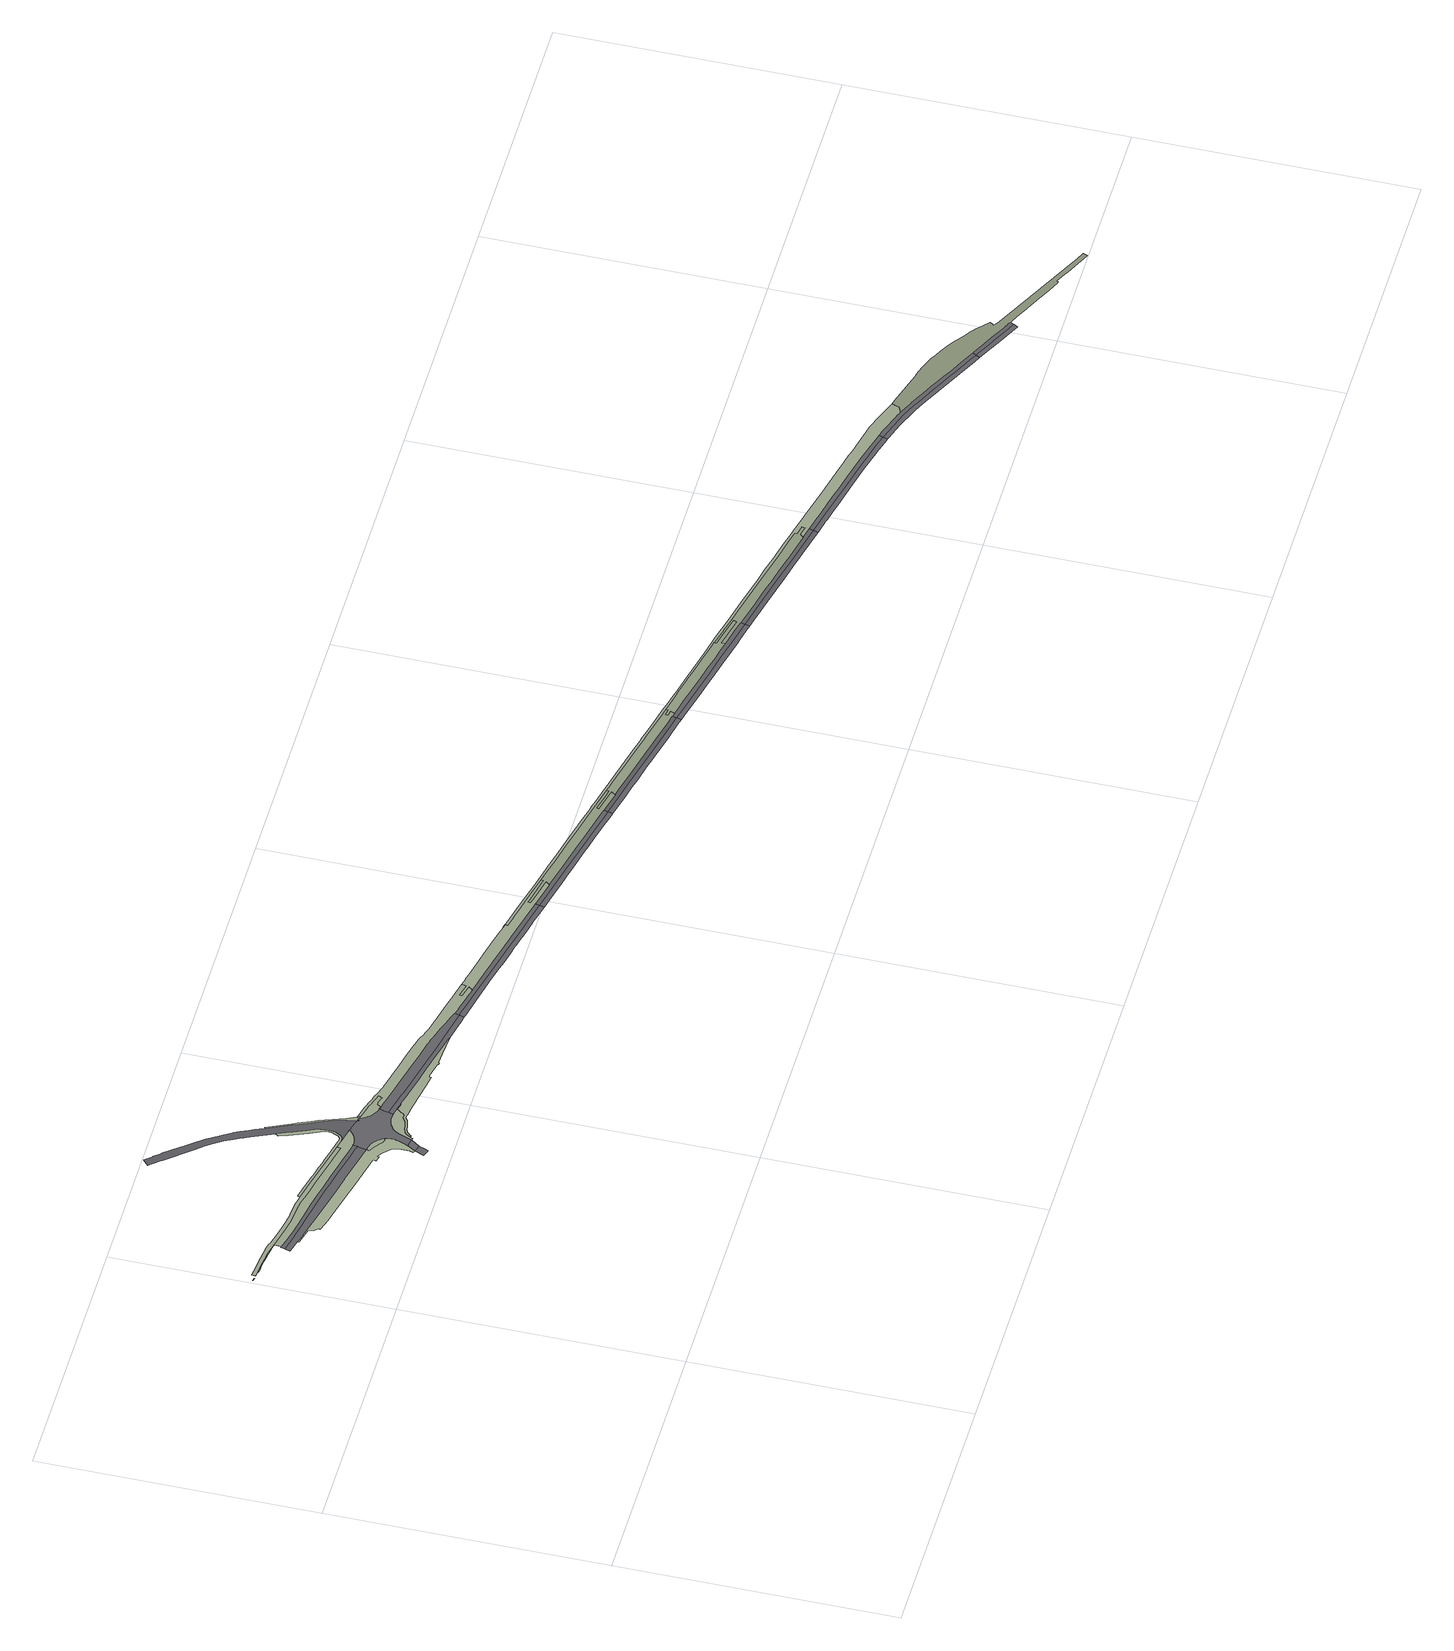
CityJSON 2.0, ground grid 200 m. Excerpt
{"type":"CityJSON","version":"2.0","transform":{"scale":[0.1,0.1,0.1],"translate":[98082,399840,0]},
"CityObjects":{
"road1":{"type":"Road","geometry":[{"type":"MultiSurface","lod":"2","boundaries":[[[0,1,2,3]]],"semantics":{"surfaces":[{"type":"AuxiliaryTrafficArea","administrator":"Noord-Brabant (P)"}],"values":[0]}}]},
"road2":{"type":"Road","geometry":[{"type":"MultiSurface","lod":"2","boundaries":[[[4,5,6,7,8,9,10,11,12,13,14,15,16,17,18,19,20,21,22,23,24,25,26,27,28,29,30,31,32,33,34,35,36,37,38,39,40,41,42,43,44,45,46,47,48,49,50,51,52,53,54,55,56,57,58,59,60,61,62,63,64,65,66,67,68,69,70]]],"semantics":{"surfaces":[{"type":"AuxiliaryTrafficArea","administrator":"Noord-Brabant (P)"}],"values":[0]}}]},
"road3":{"type":"Road","geometry":[{"type":"MultiSurface","lod":"2","boundaries":[[[33,32,31,30,29,28,27,26,25,24,23,22,21,71,72,73,74,75,76,77,78,79,80,81,82,83,84,85,86,87,88,89,90,91,92,93,94,95,96,97,98,99,100,101,102,103,104,105,106,107,108,109,110,111,112,113,114,51,50,49,48,47,46,45,44,43,42,41,40,39,38,37,36,35,34]]],"semantics":{"surfaces":[{"type":"AuxiliaryTrafficArea"}],"values":[0]}}]},
"road4":{"type":"Road","geometry":[{"type":"MultiSurface","lod":"2","boundaries":[[[115,116,117,118,119,120,121,122,123,124,125,126,127,128,129,130,131,132,133,134,135,136,137,138,139,140,141,142,143,144,145,146,147,148,149,150]]],"semantics":{"surfaces":[{"type":"TrafficArea","roadType":"Carriageway","function":"Rijstrook, Rijbaan Regionale weg (v)","administrator":"Noord-Brabant (P)"}],"values":[0]}}]},
"road5":{"type":"Road","geometry":[{"type":"MultiSurface","lod":"2","boundaries":[[[98,97,96,95,94,93,92,91,90,89,88,87,86,128,127,126,125,124,123,122,121,120,119,118,117,116,115,150,151,152,102,101,100,99]]],"semantics":{"surfaces":[{"type":"TrafficArea","roadType":"Carriageway","function":"Rijstrook, Rijbaan Regionale weg (v)","administrator":"Noord-Brabant (P)"}],"values":[0]}}]},
"road6":{"type":"Road","geometry":[{"type":"MultiSurface","lod":"2","boundaries":[[[142,141,140,139,138,137,136,135,134,133,132,131,153,154,155,156,157,158,159,160,161,162,163,164,165,166,167,168,169,170,171,172,173,174,175,176,177,178,179,180,181,182,183,184,185,186,187,188,189,190,191,192,193,194,195,196,197,198,199,200,201,202,203,204,205,206,207,208,209,210,211,212,213,214,215,216,217,218,219,220,221,222,143]]],"semantics":{"surfaces":[{"type":"AuxiliaryTrafficArea","administrator":"Noord-Brabant (P)"}],"values":[0]}}]},
"road7":{"type":"Road","geometry":[{"type":"MultiSurface","lod":"2","boundaries":[[[223,224,225,226,227,228,229,230,231,232,233,234,235,72,71,21,20,19,18,17,16,236,237,238,239,240,241,242,243,244,245,246,247,248,249,250,251,252,253,254,255,256,257,258,259,260,261,262,263,264,265,266,267,268,269,270,271]]],"semantics":{"surfaces":[{"type":"AuxiliaryTrafficArea","administrator":"Halderberge (G)"}],"values":[0]}}]},
"road8":{"type":"Road","geometry":[{"type":"MultiSurface","lod":"2","boundaries":[[[272,273,274,197,275,276]]],"semantics":{"surfaces":[{"type":"TrafficArea","roadType":"Carriageway","function":"WGD Rijbaan - Lokale weg verkeersdrempel (v)"}],"values":[0]}}]},
"road9":{"type":"Road","geometry":[{"type":"MultiSurface","lod":"2","boundaries":[[[276,275,197,196,277,278,279]]],"semantics":{"surfaces":[{"type":"TrafficArea","roadType":"Carriageway","function":"WGD Rijbaan - Regionale weg (v)"}],"values":[0]}}]},
"road10":{"type":"Road","geometry":[{"type":"MultiSurface","lod":"2","boundaries":[[[180,179,178,177,176,175,174,173,172,171,170,169,168,167,166,165,164,163,162,161,160,159,158,157,156,155,154,153,280,281,282,283,284,285,286,287,288,289,290,291,292,293,294,295,184,183,182,181]]],"semantics":{"surfaces":[{"type":"AuxiliaryTrafficArea","administrator":"Noord-Brabant (P)"}],"values":[0]}}]},
"road11":{"type":"Road","geometry":[{"type":"MultiSurface","lod":"2","boundaries":[[[296,297,298,299,300,301,302,303,304,305,306,307,308,309,310,311,312,313,314,315,316,317,318,319,320,321,322,323,324,325,326,327,328,329,330,331,332,333,76,75,74,73,72,235,234,233,232,231,230,229,228,227,226,225,224,223,271,270,269,268,267,334,335,336,337,338,339,340,341,342,343,344,345,346,347,348]]],"semantics":{"surfaces":[{"type":"TrafficArea","roadType":"Carriageway","function":"WGD Rijbaan - Lokale weg (v)"}],"values":[0]}}]},
"road12":{"type":"Road","geometry":[{"type":"MultiSurface","lod":"2","boundaries":[[[349,350,351,352,353,354,355,356,357,358,359,360,361,279,278,277,196,195,194,193,192,191,190,189,188,187,186,185,184,295,294,293,292,291,290,289,288,287,286,285,284,283,282,281,280,153,131,130,129,128,86,85,84,83,82,81,80,79,78,77,76,333,332,362,363,364,365,366,367,368,369,370,371,372,373,374,375,376,377,378]]],"semantics":{"surfaces":[{"type":"TrafficArea","roadType":"Intersection","function":"Rijstrook, Rijbaan Lokale weg (v)","administrator":"Noord-Brabant (P)"}],"values":[0]}}]},
"road13":{"type":"Road","geometry":[{"type":"MultiSurface","lod":"2","boundaries":[[[379,380,381,382,383,384,385,386,387,388,389,390,391,392,393,394,395,396,397,398,399,400,401]]],"semantics":{"surfaces":[{"type":"AuxiliaryTrafficArea","administrator":"Halderberge (G)"}],"values":[0]}}]},
"road14":{"type":"Road","geometry":[{"type":"MultiSurface","lod":"2","boundaries":[[[402,403,404,405,406,407,408,409,410,411,412,413,414,415,416,417,418,419,420,421,422,423,424,425,426,427,428,429,430,431,432,433,434,279,361,360,359,358,357,356,355,354,353,352,351,350,349,378,377,376,375]]],"semantics":{"surfaces":[{"type":"AuxiliaryTrafficArea","administrator":"Noord-Brabant (P)"}],"values":[0]}}]},
"road15":{"type":"Road","geometry":[{"type":"MultiSurface","lod":"2","boundaries":[[[435,436,437,438,439,440,441,442,443,444,445,331,330,329,328,327,326,325,324,323,322,321,320,319,318,317,316,315,314,446,447,448,449,450,451]]],"semantics":{"surfaces":[{"type":"AuxiliaryTrafficArea","administrator":"Halderberge (G)"}],"values":[0]}}]},
"road16":{"type":"Road","geometry":[{"type":"MultiSurface","lod":"2","boundaries":[[[452,453,454,455,456,457,458,459,460,370,369,368,367,366,365,364,363,362,332,331,445,444,443,461,462,463,464,465,466,467,468,469,470,471]]],"semantics":{"surfaces":[{"type":"AuxiliaryTrafficArea","administrator":"Noord-Brabant (P)"}],"values":[0]}}]},
"road17":{"type":"Road","geometry":[{"type":"MultiSurface","lod":"2","boundaries":[[[472,473,474,475,476,477,478,479,480,481,482,483,484,485,486,487,488,489,490,491,492,493,494,495,496,497,498,499,500,501,502,503,433,432,431,430,429,428,427,426,425,424,423,422,421,420,419,418,417,416,415,414,413,412,411,410,409,408,407,406,405,404,504,505,506,507,508,509,510,511,512,513]]],"semantics":{"surfaces":[{"type":"AuxiliaryTrafficArea","administrator":"Noord-Brabant (P)"}],"values":[0]}}]},
"road18":{"type":"Road","geometry":[{"type":"MultiSurface","lod":"2","boundaries":[[[514,515,516,517,518,519,520,521,522,523,524,525,526,527,528,529,472,513,512,511,510,509,508,507,506,505,504,404,403,402,375,374]]],"semantics":{"surfaces":[{"type":"TrafficArea","roadType":"Carriageway","function":"Rijstrook, Rijbaan Regionale weg (v)","administrator":"Noord-Brabant (P)"}],"values":[0]}}]},
"road19":{"type":"Road","geometry":[{"type":"MultiSurface","lod":"2","boundaries":[[[530,525,524,523,522,521,520,519,518,517,516,515,514,374,373,372,371,531,532,533,534,535,536,537,538,539,540,541,542,543,544,545,546,547,548,549,550,551,552,553,554,555,556]]],"semantics":{"surfaces":[{"type":"TrafficArea","roadType":"Carriageway","function":"Rijstrook, Rijbaan Regionale weg (v)","administrator":"Noord-Brabant (P)"}],"values":[0]}}]},
"road20":{"type":"Road","geometry":[{"type":"MultiSurface","lod":"2","boundaries":[[[553,552,551,550,549,548,547,546,545,544,543,542,541,540,539,538,537,536,535,534,533,532,531,371,370,460,459,458,457,456,455,454,453,452,471,470,469,468,467,466,465,464,463,462,461,443,442,441,440,439,438,437,557,558,559,560,561,562,563,564,565,566,567,568,569,570,571,572,573,574,575,576,577,578,579,580,581,582,583,584,585,586,587,588,589,590,591,592,593,594,595,596,597,598,599,600,601,602,603,604,605,606,607,608,555,554]]],"semantics":{"surfaces":[{"type":"AuxiliaryTrafficArea","administrator":"Noord-Brabant (P)"}],"values":[0]}}]},
"road21":{"type":"Road","geometry":[{"type":"MultiSurface","lod":"2","boundaries":[[[609,610,611,612,613,614,615,616,617,618,619,620,621,622,623,624,625,626,627,628,629,630,631,632,633,634,635,636,637,638,639,640,641,528,527,526,525,530]]],"semantics":{"surfaces":[{"type":"TrafficArea","roadType":"Carriageway","function":"Rijstrook, Rijbaan Regionale weg (v)","administrator":"Noord-Brabant (P)"}],"values":[0]}}]},
"road22":{"type":"Road","geometry":[{"type":"MultiSurface","lod":"2","boundaries":[[[642,643,644,645,646,647,648,649,650,651,652,653,654,655,618,617,616,615,614,613,612,611,610,609,530,556,555,608,607,606,605,604,603,656,657,658,659,660]]],"semantics":{"surfaces":[{"type":"TrafficArea","roadType":"Carriageway","function":"Rijstrook, Rijbaan Regionale weg (v)","administrator":"Noord-Brabant (P)"}],"values":[0]}}]},
"road23":{"type":"Road","geometry":[{"type":"MultiSurface","lod":"2","boundaries":[[[661,662,663,664,665,666,667,668,669,670,671,672,673,674,653,652,651,650,649,648,647,646,645,644,643,642,660,659,658,657,656,603,602,601,600,599,598,597,596,595,594,675,676,677,678,679,680,681,682,683,684,685,686,687]]],"semantics":{"surfaces":[{"type":"AuxiliaryTrafficArea","administrator":"Noord-Brabant (P)"}],"values":[0]}}]},
"road24":{"type":"Road","geometry":[{"type":"MultiSurface","lod":"2","boundaries":[[[688,689,690,691,685,684]]],"semantics":{"surfaces":[{"type":"AuxiliaryTrafficArea","administrator":"Noord-Brabant (P)"}],"values":[0]}}]},
"road25":{"type":"Road","geometry":[{"type":"MultiSurface","lod":"2","boundaries":[[[692,693,694,695,696,697,698,699,700,701,702,703,704,705,706,707,708,709,710,711,712,713,714,715,716,621,620,619,618]]],"semantics":{"surfaces":[{"type":"TrafficArea","roadType":"Carriageway","function":"Rijstrook, Rijbaan Regionale weg (v)","administrator":"Noord-Brabant (P)"}],"values":[0]}}]},
"road26":{"type":"Road","geometry":[{"type":"MultiSurface","lod":"2","boundaries":[[[717,718,719,720,721,722,723,724,698,697,696,695,694,693,692,618,655,654,653,674,673,725]]],"semantics":{"surfaces":[{"type":"TrafficArea","roadType":"Carriageway","function":"Rijstrook, Rijbaan Regionale weg (v)","administrator":"Noord-Brabant (P)"}],"values":[0]}}]},
"road27":{"type":"Road","geometry":[{"type":"MultiSurface","lod":"2","boundaries":[[[726,727,728,729,722,721,720,719,718,717,725,673,672,671,670,669,668,667,666,730,731,732,733,734,735,736,737,738,739,740,741]]],"semantics":{"surfaces":[{"type":"AuxiliaryTrafficArea","administrator":"Noord-Brabant (P)"}],"values":[0]}}]},
"road28":{"type":"Road","geometry":[{"type":"MultiSurface","lod":"2","boundaries":[[[742,743,744,745,746,747,748,749,750,751,752,753,754,755,756,757,758,759,760,761,701,700,699,698]]],"semantics":{"surfaces":[{"type":"TrafficArea","roadType":"Carriageway","function":"Rijstrook, Rijbaan Regionale weg (v)","administrator":"Noord-Brabant (P)"}],"values":[0]}}]},
"road29":{"type":"Road","geometry":[{"type":"MultiSurface","lod":"2","boundaries":[[[762,763,764,765,766,767,768,769,770,748,747,746,745,744,743,742,698,724,723,722,729,728,771,772,773]]],"semantics":{"surfaces":[{"type":"TrafficArea","roadType":"Carriageway","function":"Rijstrook, Rijbaan Regionale weg (v)","administrator":"Noord-Brabant (P)"}],"values":[0]}}]},
"road30":{"type":"Road","geometry":[{"type":"MultiSurface","lod":"2","boundaries":[[[774,775,776,777,778,779,780,781,768,767,766,765,764,763,762,773,772,771,728,727,726,741,740,739,738,737,736,782,783,784,785,786,787,788,789]]],"semantics":{"surfaces":[{"type":"AuxiliaryTrafficArea","administrator":"Noord-Brabant (P)"}],"values":[0]}}]},
"road31":{"type":"Road","geometry":[{"type":"MultiSurface","lod":"2","boundaries":[[[790,791,792,793,794,795,796,797,798,799,800,801,802,803,804,805,806,807,808,809,751,750,749,748]]],"semantics":{"surfaces":[{"type":"TrafficArea","roadType":"Carriageway","function":"Rijstrook, Rijbaan Regionale weg (v)","administrator":"Noord-Brabant (P)"}],"values":[0]}}]},
"road32":{"type":"Road","geometry":[{"type":"MultiSurface","lod":"2","boundaries":[[[810,811,812,813,814,815,816,817,818,819,820,795,794,793,792,791,790,748,770,769,768,781,821,822,823]]],"semantics":{"surfaces":[{"type":"TrafficArea","roadType":"Carriageway","function":"Rijstrook, Rijbaan Regionale weg (v)","administrator":"Noord-Brabant (P)"}],"values":[0]}}]},
"road33":{"type":"Road","geometry":[{"type":"MultiSurface","lod":"2","boundaries":[[[824,825,826,827,828,829,830,831,832,833,834,835,836,837,838,839,815,814,813,812,811,810,823,822,821,781,780,779,778,777,776,775,840,841,842,843]]],"semantics":{"surfaces":[{"type":"AuxiliaryTrafficArea","administrator":"Noord-Brabant (P)"}],"values":[0]}}]},
"road34":{"type":"Road","geometry":[{"type":"MultiSurface","lod":"2","boundaries":[[[844,845,846,847,848,849,850,851,852,853,854,830,829,828,827,826,825,824,843,842,841,840,775,774,789,788,787,786,785,784,783,782,736,735,734,733,732,731,730,666,665,664,663,662,661,687,686,855,856,857,858,859,860,861,862,863,864,865,866,867,868,869,870,871,872,873,874,875,876,877,878,879,880,881,882,883,884,885,886,887,888,889,890,891,892,893,894,895,896,897,898,899,900,901,902,903,904,905,906,907,908,909,910,911,912,913,914,915,916,917,918,919,920,921,922,923,924,925,926,927,928,929,930,931,932,933,934,935,936,937,938,939,940,941,942,943,944,945,946,947,948,949,950,951,952,953,954,955,956,957,958,959,960,961,962,963,964,965,966,967,968,969,970,971]]],"semantics":{"surfaces":[{"type":"AuxiliaryTrafficArea","administrator":"Noord-Brabant (P)"}],"values":[0]}}]},
"road35":{"type":"Road","geometry":[{"type":"MultiSurface","lod":"2","boundaries":[[[969,968,967,966,965,964,972,973,974,975,976,977,978,979,980,981,982,818,817,816,815,839,838,837,836,835,834,833,832,831,830,854,853,852,851,850,849,848,847,846,845,844,971,970]]],"semantics":{"surfaces":[{"type":"AuxiliaryTrafficArea","administrator":"Noord-Brabant (P)"}],"values":[0]}}]},
"road36":{"type":"Road","geometry":[{"type":"MultiSurface","lod":"2","boundaries":[[[983,984,985,986,987,988,989,990,991,992,993,994,995,996,997,998,999,1000,1001,1002,1003,1004,798,797,796,795]]],"semantics":{"surfaces":[{"type":"TrafficArea","roadType":"Carriageway","function":"Rijstrook, Rijbaan Regionale weg (v)","administrator":"Noord-Brabant (P)"}],"values":[0]}}]},
"road37":{"type":"Road","geometry":[{"type":"MultiSurface","lod":"2","boundaries":[[[977,976,975,974,973,972,964,963,962,1005,1006,1007,988,987,986,985,984,983,795,820,819,818,982,981,980,979,978]]],"semantics":{"surfaces":[{"type":"TrafficArea","roadType":"Carriageway","function":"Rijstrook, Rijbaan Regionale weg (v)","administrator":"Noord-Brabant (P)"}],"values":[0]}}]},
"road38":{"type":"Road","geometry":[{"type":"MultiSurface","lod":"2","boundaries":[[[1008,1009,1010,1011,1012,1013,1014,1015,1016,1017,1018,1019,1020,1021,1022,1023,1024,1025,1026,1027,1028,1029,1030,1031,1032,1033,1034,1035,991,990,989,988]]],"semantics":{"surfaces":[{"type":"TrafficArea","roadType":"Carriageway","function":"Rijstrook, Rijbaan Regionale weg (v)","administrator":"Noord-Brabant (P)"}],"values":[0]}}]},
"road39":{"type":"Road","geometry":[{"type":"MultiSurface","lod":"2","boundaries":[[[955,954,953,952,951,950,949,948,947,946,1036,1037,1019,1018,1017,1016,1015,1014,1013,1012,1011,1010,1009,1008,988,1007,1006,1005,962,961,960,959,958,957,956]]],"semantics":{"surfaces":[{"type":"TrafficArea","roadType":"Carriageway","function":"Rijstrook, Rijbaan Regionale weg (v)","administrator":"Noord-Brabant (P)"}],"values":[0]}}]},
"road40":{"type":"Road","geometry":[{"type":"MultiSurface","lod":"2","boundaries":[[[1038,1039,1040,1041,1042,1043,1044,1045,1046,1047,1048,1049,1050,1051,1052,1053,1054,1055,1056,1057,1058,1059,1060,1061,1062,1063,1064,1065,1066,1067,1068,1069,1022,1021,1020,1019]]],"semantics":{"surfaces":[{"type":"TrafficArea","roadType":"Carriageway","function":"Rijstrook, Rijbaan Regionale weg (v)","administrator":"Noord-Brabant (P)"}],"values":[0]}}]},
"road41":{"type":"Road","geometry":[{"type":"MultiSurface","lod":"2","boundaries":[[[1070,1071,1072,1073,1074,1075,1076,1077,1078,1079,1080,1081,1082,1055,1054,1053,1052,1051,1050,1049,1048,1047,1046,1045,1044,1043,1042,1041,1040,1039,1038,1019,1037,1036,946,945,944,943,942,941,940,939,938,937,936,935,1083,1084]]],"semantics":{"surfaces":[{"type":"TrafficArea","roadType":"Carriageway","function":"Rijstrook, Rijbaan Regionale weg (v)","administrator":"Noord-Brabant (P)"}],"values":[0]}}]},
"road42":{"type":"Road","geometry":[{"type":"MultiSurface","lod":"2","boundaries":[[[1085,1086,1087,1088,1089,1090,1091,1092,1093,1094,1095,1096,1058,1057,1056,1055]]],"semantics":{"surfaces":[{"type":"TrafficArea","roadType":"Carriageway","function":"Rijstrook, Rijbaan Regionale weg (v)","administrator":"Noord-Brabant (P)"}],"values":[0]}}]},
"road43":{"type":"Road","geometry":[{"type":"MultiSurface","lod":"2","boundaries":[[[1097,1098,1099,1100,1101,1102,1103,1104,1105,1091,1090,1089,1088,1087,1086,1085,1055,1082,1081,1080]]],"semantics":{"surfaces":[{"type":"TrafficArea","roadType":"Carriageway","function":"Rijstrook, Rijbaan Regionale weg (v)","administrator":"Noord-Brabant (P)"}],"values":[0]}}]},
"road44":{"type":"Road","geometry":[{"type":"MultiSurface","lod":"2","boundaries":[[[1106,1107,1108,1109,1110,1111,1112,1113,1114,1115,1116,1117,1118,1119,1120,1121,1122,1123,1124,1125,1126,1127,1103,1102,1101,1100,1099,1098,1097,1080,1079,1078,1077,1076,1075,1074,1073,1072,1071,1070,1084,1083,935,934,933,932,931,930,929,928,927,1128,1129,1130,1131,1132,1133,1134,1135,1136,1137,1138,1139,1140,1141,1142,1143,1144,1145,1146,1147]]],"semantics":{"surfaces":[{"type":"AuxiliaryTrafficArea"}],"values":[0]}}]}
},
"vertices":[
[26,2985,26],[5,2989,26],[5,2995,25],[27,2990,25],
[470,2945,26],[540,2929,26],[587,2919,26],[626,2913,26],[661,2908,26],[691,2906,26],[724,2903,26],[749,2901,26],[770,2899,26],[797,2894,27],[818,2889,27],[852,2882,27],[852,2884,26],[943,2862,26],[1086,2829,27],[1174,2808,26],[1357,2764,26],[1372,2761,26],[1365,2735,27],[1360,2736,27],[1289,2754,27],[1203,2774,27],[1120,2794,27],[1053,2810,27],[994,2823,26],[919,2839,26],[851,2855,26],[818,2863,26],[789,2870,26],[778,2872,26],[763,2874,26],[746,2876,26],[703,2879,26],[670,2881,26],[640,2884,26],[623,2886,26],[608,2888,26],[576,2894,26],[527,2905,26],[437,2926,25],[350,2946,26],[311,2955,26],[281,2960,26],[253,2965,25],[216,2970,25],[182,2974,26],[132,2978,26],[87,2983,25],[84,2983,25],[52,2987,26],[49,2987,26],[55,3014,25],[66,3013,25],[90,3010,25],[139,3004,26],[198,2998,26],[223,2996,26],[236,2994,26],[273,2989,26],[295,2986,26],[303,2984,26],[309,2986,26],[311,2986,26],[343,2980,26],[367,2974,26],[369,2970,26],[372,2969,26],
[1416,2751,26],[1427,2748,26],[1460,2740,26],[1538,2721,28],[1539,2723,28],[1544,2722,28],[1538,2713,28],[1524,2700,28],[1512,2690,27],[1497,2681,27],[1481,2674,28],[1465,2669,28],[1449,2666,28],[1432,2664,28],[1416,2664,28],[1414,2664,29],[1405,2664,29],[1395,2666,29],[1381,2669,29],[1343,2678,28],[1262,2697,28],[1189,2713,28],[1088,2735,28],[990,2758,28],[892,2778,28],[802,2797,28],[680,2820,27],[580,2838,27],[556,2842,27],[545,2844,27],[447,2867,27],[363,2888,27],[367,2937,26],[331,2945,26],[303,2951,26],[296,2952,26],[263,2958,26],[230,2962,26],[218,2964,26],[187,2967,26],[176,2968,26],[137,2971,26],[109,2973,25],[87,2976,26],
[457,2832,28],[497,2823,28],[582,2805,29],[626,2796,29],[818,2760,29],[908,2742,29],[978,2728,29],[1014,2719,29],[1044,2713,29],[1127,2694,29],[1212,2675,30],[1315,2651,29],[1377,2637,30],[1406,2630,30],[1405,2627,30],[1398,2596,30],[1391,2564,29],[1359,2571,29],[1264,2593,29],[1135,2623,28],[1051,2643,28],[965,2663,28],[759,2712,28],[678,2732,28],[630,2743,28],[514,2773,27],[498,2776,27],[453,2789,27],[433,2796,28],[371,2812,26],[338,2820,26],[339,2823,27],[346,2851,27],[346,2852,28],[347,2854,28],[348,2857,28],
[354,2885,27],[355,2889,27],
[1395,2563,29],[1393,2557,28],[1391,2557,28],[1389,2556,28],[1388,2555,28],[1386,2546,28],[1386,2544,27],[1386,2543,27],[1387,2541,27],[1390,2540,27],[1399,2536,27],[1416,2527,27],[1435,2517,27],[1455,2504,27],[1470,2493,26],[1485,2481,27],[1492,2474,27],[1498,2471,27],[1500,2470,27],[1503,2468,27],[1505,2467,27],[1508,2467,27],[1511,2467,27],[1513,2467,27],[1516,2468,27],[1518,2468,27],[1520,2469,27],[1521,2471,27],[1522,2473,27],[1523,2472,27],[1526,2465,27],[1527,2460,27],[1530,2451,27],[1532,2444,27],[1534,2438,27],[1535,2429,27],[1535,2420,27],[1535,2412,27],[1535,2405,27],[1534,2398,27],[1532,2392,27],[1530,2385,27],[1517,2346,27],[1502,2305,26],[1490,2254,0],[1474,2261,0],[1481,2289,0],[1483,2328,0],[1481,2366,0],[1473,2404,0],[1446,2436,0],[1414,2464,0],[1378,2486,0],[1374,2472,0],[1334,2482,0],[1338,2502,0],[1326,2506,0],[1080,2565,0],[1010,2582,0],[775,2638,0],[704,2655,0],[609,2684,0],[619,2693,0],[612,2699,0],[605,2706,0],[598,2713,0],[591,2720,0],[554,2752,27],[509,2763,27],[437,2782,27],
[1529,2937,0],[1531,2914,0],[1537,2858,0],[1538,2843,0],[1536,2827,0],[1532,2812,0],[1525,2798,0],[1517,2784,0],[1505,2772,4],[1492,2762,9],[1477,2754,13],[1461,2750,18],[1444,2747,22],[851,2885,27],[850,2887,27],[850,2888,27],[853,2901,28],[854,2901,28],[912,2888,27],[943,2881,27],[953,2879,27],[1032,2860,27],[1092,2846,27],[1152,2832,27],[1197,2821,27],[1234,2812,27],[1309,2795,27],[1326,2791,27],[1417,2768,27],[1425,2767,27],[1438,2765,23],[1450,2766,19],[1463,2768,15],[1475,2772,12],[1486,2779,8],[1495,2787,4],[1504,2796,0],[1512,2810,0],[1521,2832,0],[1523,2867,0],[1507,2914,0],[1477,2980,0],[1423,3113,0],[1400,3176,0],[1417,3197,0],[1421,3187,0],[1445,3131,0],[1451,3119,0],[1500,3003,0],
[1523,2196,0],[1512,2169,0],[1464,2188,0],[1497,2252,0],[1538,2236,0],
[1506,2304,27],[1511,2303,28],[1558,2295,27],
[1417,2557,28],[1430,2554,28],[1438,2552,28],[1442,2551,28],[1454,2546,28],[1461,2543,28],[1467,2540,28],[1479,2532,28],[1488,2524,28],[1496,2516,28],[1505,2506,28],[1513,2495,28],[1521,2485,27],[1524,2479,27],[1527,2473,27],[1532,2462,28],
[1000,3940,0],[1004,3943,0],[1042,3896,0],[1050,3886,0],[1136,3780,0],[1138,3777,0],[1210,3689,0],[1232,3662,0],[1253,3636,0],[1273,3607,0],[1314,3543,0],[1351,3477,0],[1355,3479,0],[1360,3469,0],[1377,3433,0],[1403,3378,0],[1421,3339,0],[1434,3311,0],[1450,3275,0],[1524,3111,0],[1544,3066,0],[1579,2988,0],[1597,2948,0],[1611,2918,0],[1624,2886,0],[1635,2854,0],[1644,2821,0],[1653,2787,0],[1656,2772,0],[1661,2744,0],[1667,2716,0],[1669,2703,0],[1669,2698,0],[1670,2693,0],[1671,2688,0],[1675,2683,27],[1668,2685,28],[1585,2710,28],[1344,3356,0],[1327,3394,0],[1313,3424,0],[1295,3460,0],[1263,3519,0],[1226,3576,0],[1185,3630,0],[1141,3683,0],[985,3869,0],[980,3874,0],[933,3931,0],[923,3943,0],[921,3945,0],[913,3954,0],[958,3991,0],
[1712,2478,28],[1696,2476,28],[1684,2472,28],[1670,2467,28],[1656,2459,27],[1642,2451,27],[1628,2440,27],[1616,2428,27],[1607,2415,28],[1599,2400,28],[1591,2384,27],[1591,2382,27],[1562,2305,27],[1669,2680,28],[1680,2662,27],[1691,2645,27],[1702,2631,28],[1715,2617,27],[1731,2603,28],[1746,2594,27],[1765,2584,28],[1785,2577,28],[1789,2576,28],[1781,2544,28],[1774,2511,29],[1772,2507,29],[1765,2475,27],[1747,2478,28],[1733,2479,28],[1724,2479,28],
[1564,2775,0],[1546,2735,0],[1521,2740,0],[1519,2746,0],[1523,2753,0],[1535,2766,0],[1545,2780,0],[1554,2795,0],[1560,2812,0],[1560,2813,0],[1561,2814,0],[1562,2814,0],[1563,2815,0],[1564,2815,0],[1565,2815,0],[1566,2815,0],[1567,2814,0],[1568,2813,0],[1569,2813,0],[1569,2812,0],[1569,2811,0],[1569,2810,0],[1569,2809,0],
[1790,2469,27],[1843,2457,27],[1873,2450,26],[1872,2447,26],[1872,2443,27],[1815,2457,27],[1809,2444,27],[1801,2431,26],[1790,2417,26],[1777,2401,25],[1754,2406,26],[1747,2401,26],[1738,2395,26],[1729,2390,26],[1719,2385,26],[1708,2381,26],[1698,2377,26],[1687,2375,26],[1676,2373,26],[1664,2371,26],[1656,2370,26],[1647,2368,26],[1639,2365,26],[1631,2362,26],[1623,2358,26],[1617,2353,26],[1610,2348,26],[1604,2343,26],[1599,2337,26],[1594,2331,26],[1586,2315,26],[1584,2310,25],[1575,2292,26],
[1708,2709,0],[1691,2698,0],[1692,2697,27],[1691,2695,27],[1689,2685,27],[1689,2683,27],[1690,2681,27],[1691,2680,27],[1691,2679,27],[1688,2680,27],[1682,2681,27],[1457,3284,0],[1535,3113,0],[1551,3080,0],[1592,2995,0],[1611,2955,0],[1674,2773,0],
[1842,2603,26],[1837,2603,26],[1832,2602,27],[1827,2599,27],[1823,2596,27],[1820,2591,27],[1818,2586,27],[1815,2575,27],[1787,2581,28],[1773,2657,26],[1802,2649,26],[1827,2641,25],[1854,2632,25],[1880,2623,25],[1909,2612,26],[1900,2587,26],[1880,2594,26],[1865,2599,26],[1857,2602,26],[1848,2603,26],
[2565,2291,25],[2403,2301,24],[2316,2306,24],[2315,2297,24],[2302,2299,24],[2303,2305,24],[2301,2306,24],[2275,2312,25],[2180,2334,24],[2177,2333,24],[2174,2332,24],[2171,2331,24],[2168,2316,25],[2087,2330,25],[1865,2369,25],[1780,2384,26],[1760,2387,26],[1752,2382,25],[1743,2377,25],[1732,2371,25],[1720,2367,25],[1697,2362,25],[1672,2356,25],[1648,2351,25],[1632,2344,24],[1622,2338,25],[1614,2330,26],[1609,2325,26],[1604,2320,26],[1600,2314,26],[1597,2308,26],[1596,2307,26],[1959,2430,26],[1973,2426,27],[2008,2418,27],[2049,2408,27],[2137,2388,26],[2231,2366,27],[2311,2348,26],[2389,2331,26],[2497,2307,25],[2550,2294,25],
[1829,2494,29],[1955,2464,28],[1980,2458,28],[2084,2434,27],[2178,2411,27],[2236,2398,27],[2351,2372,27],[2413,2358,26],[2453,2349,26],[2568,2325,27],[2744,2288,26],[2787,2278,27],[2787,2277,25],[2781,2248,25],[2780,2245,24],[2725,2257,24],
[2788,2282,26],[1802,2572,27],[1844,2563,27],[1894,2551,28],[1985,2530,27],[1996,2528,27],[2061,2513,26],[2116,2500,26],[2202,2480,26],[2256,2468,25],[2333,2450,24],[2419,2430,25],[2465,2419,25],[2489,2413,25],[2512,2407,24],[2546,2397,24],[2574,2389,24],[2605,2380,24],[2637,2370,24],[2655,2364,24],[2690,2351,26],[2719,2341,26],[2752,2330,25],[2780,2322,25],[2792,2318,25],[2797,2317,25],[2788,2286,26],
[1780,2675,27],[1801,2669,26],[1822,2664,26],[1842,2657,26],[1864,2650,26],[1886,2643,25],[1909,2635,25],[1927,2628,25],[1945,2621,25],[1963,2615,25],[1981,2610,25],[1999,2606,25],[2016,2602,25],[2022,2601,25],[2029,2599,25],[2113,2580,24],[2234,2552,24],[2287,2540,23],[2339,2528,23],[2406,2512,23],[2440,2503,24],[2442,2502,25],[2470,2495,25],[2498,2486,25],[2524,2476,25],[2549,2466,25],[2575,2457,24],[2616,2446,22],[2650,2438,21],[2667,2434,22],[2729,2419,20],[2825,2397,19],[2903,2379,20],[2930,2373,19],[2937,2372,18],[2953,2368,18],[2986,2360,20],[3082,2340,20],[3078,2324,20],[3074,2307,21],[2977,2329,22],[2972,2307,22],[3020,2296,21],[3065,2285,22],[3061,2280,22],[3054,2272,23],[3039,2257,23],[2973,2273,24],[2964,2275,24],[2903,2290,25],[2869,2298,25],[2830,2307,25],
[2887,2258,25],[2957,2243,25],[2973,2240,25],[3089,2213,25],[3221,2182,24],[3294,2166,24],[3442,2132,24],[3647,2085,23],[3794,2051,24],[3931,2019,24],[3931,2018,24],[3924,1990,23],[3923,1987,23],[3876,1998,23],[3809,2014,23],[3764,2023,23],[3754,2026,23],[3669,2045,23],[3609,2059,23],[3603,2061,23],[3561,2070,23],[3543,2074,24],[3532,2076,23],[3509,2082,23],[3438,2098,23],[3345,2119,23],[3286,2133,23],[3139,2167,24],[3073,2183,24],[3034,2191,24],[3001,2198,24],[2883,2224,23],[2793,2243,24],
[3420,2171,22],[3488,2155,22],[3502,2152,22],[3558,2139,22],[3583,2133,22],[3598,2130,22],[3675,2113,23],[3731,2100,22],[3794,2085,22],[3811,2081,22],[3935,2053,23],[3938,2052,23],[3938,2049,23],[3931,2021,24],[3118,2239,24],[3162,2229,24],[3206,2219,23],[3327,2192,23],[3341,2189,23],
[3779,2163,19],[3786,2162,19],[3826,2153,19],[3850,2147,19],[4012,2111,18],[4175,2074,19],[4171,2056,19],[3966,2102,19],[3951,2106,19],[3946,2084,19],[4020,2067,19],[4160,2034,21],[4135,2006,23],[4058,2024,23],[3134,2327,20],[3140,2326,20],[3185,2316,20],[3295,2292,19],[3398,2268,19],[3526,2239,20],[3639,2212,20],[3670,2205,20],[3676,2203,20],[3677,2205,19],[3703,2199,19],[3703,2197,20],[3698,2181,20],
[3677,2206,19],[3681,2205,11],[3700,2201,12],[3704,2200,19],
[4000,2004,24],[4147,1970,24],[4353,1923,24],[4500,1889,24],[4705,1842,25],[4853,1808,25],[4906,1796,25],[4905,1794,25],[4899,1765,24],[4898,1763,24],[4874,1768,23],[4752,1797,24],[4634,1825,24],[4550,1844,24],[4524,1849,24],[4461,1864,24],[4375,1883,24],[4323,1895,24],[4255,1911,24],[4206,1922,23],[4156,1933,23],[4128,1939,24],[4075,1951,22],[4051,1957,23],[3958,1979,23],
[4303,1967,23],[4411,1943,23],[4542,1913,23],[4667,1885,23],[4796,1856,23],[4913,1828,24],[4912,1825,24],[4906,1797,24],[4194,1992,23],
[4956,1854,20],[5098,1820,23],[5074,1791,24],[4935,1823,24],[4209,2066,19],[4265,2053,19],[4369,2029,18],[4524,1994,18],[4707,1951,18],[4890,1910,20],[5107,1860,19],[5103,1844,21],[5053,1853,21],[4936,1879,22],[4925,1882,22],[4921,1862,20],
[5058,1761,26],[5205,1727,26],[5323,1700,26],[5528,1653,27],[5645,1626,26],[5792,1592,27],[5880,1572,27],[5879,1571,27],[5873,1542,26],[5872,1539,26],[5817,1552,26],[5675,1584,26],[5544,1615,25],[5452,1636,25],[5377,1653,25],[5250,1682,24],[5168,1701,25],[5087,1719,24],[4990,1741,24],[4907,1761,24],
[5439,1708,24],[5551,1682,25],[5611,1668,25],[5665,1656,25],[5726,1642,25],[5833,1618,25],[5887,1606,25],[5887,1602,26],[5880,1574,27],[5135,1778,24],[5266,1747,24],[5321,1735,24],
[5859,1686,21],[5948,1666,21],[5944,1651,23],[5927,1651,23],[5899,1657,23],[5895,1637,23],[5936,1628,23],[5920,1598,25],[5136,1853,19],[5138,1853,19],[5181,1843,19],[5295,1816,21],[5341,1806,21],[5437,1784,20],[5641,1737,21],[5670,1730,21],
[5997,1545,28],[6145,1511,28],[6350,1464,28],[6498,1430,29],[6703,1383,29],[6854,1349,29],[6853,1348,30],[6847,1319,29],[6846,1317,28],[6792,1330,28],[6703,1348,27],[6700,1348,28],[6661,1357,28],[6577,1377,27],[6438,1409,27],[6307,1439,27],[6225,1458,27],[6151,1475,27],[6115,1483,26],[5964,1518,26],
[6190,1535,27],[6280,1514,27],[6390,1489,27],[6498,1464,27],[6563,1451,27],[6645,1432,28],[6689,1421,28],[6784,1400,28],[6861,1383,28],[6860,1379,29],[6854,1350,29],[5969,1587,25],[6059,1566,26],[6108,1554,26],
[6252,1597,22],[6257,1596,22],[6290,1588,22],[6374,1570,22],[6458,1550,22],[6601,1516,23],[6638,1508,24],[6635,1492,24],[6639,1488,24],[6705,1474,25],[6748,1465,24],[6873,1434,25],[6868,1413,24],[6860,1415,24],[6739,1442,24],[6641,1465,25],[5986,1657,22],[6052,1643,22],[6089,1635,21],[6127,1626,22],
[7682,1268,25],[7535,1301,22],[7359,1342,22],[7264,1364,22],[7249,1367,22],[7183,1383,22],[6971,1431,22],[6869,1455,22],[6767,1478,22],[6754,1481,22],[6740,1484,22],[3707,2196,20],[3770,2182,20],[3865,2160,19],[4006,2128,19],[4102,2106,19],[4211,2082,18],[4335,2053,19],[4425,2033,19],[4534,2008,19],[4664,1978,20],[4795,1947,21],[4914,1920,20],[4925,1918,20],[4983,1904,20],[5116,1873,20],[5141,1868,20],[5309,1829,21],[5351,1820,20],[5407,1806,20],[5563,1771,20],[5570,1769,20],[5617,1758,20],[5650,1751,20],[5681,1744,20],[5808,1715,19],[5881,1698,20],[5918,1689,20],[5953,1681,20],[5985,1674,20],[5990,1672,20],[6103,1645,20],[6136,1637,20],[6256,1610,21],[6261,1608,21],[6296,1600,21],[6376,1582,21],[6560,1542,23],[6590,1535,23],[6640,1524,24],[6688,1513,24],[6779,1492,23],[6861,1473,23],[6868,1472,23],[6975,1448,23],[7085,1422,23],[7190,1398,24],[7292,1374,23],[7399,1350,24],[7499,1325,25],[7674,1286,25],[7750,1269,24],[7785,1261,25],[7819,1254,25],[7820,1253,25],[7949,1223,25],[8087,1191,25],[8200,1164,24],[8249,1153,25],[8402,1118,25],[8415,1115,24],[8465,1104,24],[8582,1077,24],[8593,1074,24],[8632,1065,24],[8719,1045,24],[8829,1020,24],[8880,1009,25],[8913,999,25],[8955,984,25],[8999,968,25],[9054,947,24],[9114,924,25],[9129,918,25],[9121,904,25],[9119,899,26],[9112,875,27],[9114,870,27],[9096,859,28],[9077,850,28],[9070,847,29],[9065,843,29],[9062,842,29],[9060,842,29],[9052,845,29],[9031,854,29],[9002,865,29],[8965,878,29],[8927,892,29],[8894,902,29],[8853,915,29],[8823,924,28],[8812,927,28],[8769,939,28],[8741,947,28],[8701,958,28],[8656,969,29],[8602,983,29],[8514,1005,28],[8477,1014,29],[8379,1036,29],[8303,1053,29],[8255,1065,28],[8196,1079,28],[8101,1100,28],[8006,1121,28],[7909,1143,29],[7898,1146,29],[7835,1160,29],[7815,1165,29],[7750,1180,29],[7771,1206,27],[7808,1197,27],[7842,1189,27],[7847,1213,26],[7810,1222,26],[7778,1228,26],[7782,1245,24],
[7743,1181,29],[7635,1205,28],[7528,1230,28],[7515,1233,28],[7395,1260,29],[7276,1287,29],[7226,1299,29],[7215,1301,29],[7154,1315,29],[7042,1340,28],[6910,1372,28],
[7053,1304,30],[7168,1278,30],[7313,1245,30],[7513,1199,30],[7659,1166,30],[7828,1128,29],[7828,1126,30],[7821,1098,28],[7821,1095,28],[7796,1101,28],[7697,1123,28],[7596,1146,28],[7522,1163,28],[7460,1177,29],[7375,1196,28],[7302,1213,28],[7215,1233,28],[7156,1246,29],[7095,1260,28],[7004,1281,27],[6904,1304,28],[6852,1315,28],
[7835,1158,29],[7835,1157,29],[7828,1129,29],
[7974,1095,30],[8119,1062,29],[8320,1016,29],[8391,1000,29],[8464,984,29],[8506,973,29],[8549,963,29],[8580,955,29],[8624,944,29],[8698,925,30],[8753,910,29],[8803,896,29],[8802,894,30],[8794,866,28],[8794,865,27],[8750,877,27],[8680,896,27],[8612,913,28],[8463,950,28],[8313,984,28],[8263,995,28],[8191,1011,28],[8136,1024,28],[8020,1051,28],[7951,1066,28],[7927,1072,28],[7916,1073,29],[7850,1088,28],
[8811,925,29],[8803,897,29],
[8814,893,29],[8862,878,29],[8930,855,29],[8980,837,29],[9039,815,30],[9090,793,29],[9145,769,29],[9193,746,29],[9254,717,29],[9319,685,30],[9366,662,29],[9411,639,30],[9467,611,29],[9519,585,30],[9575,557,30],[9628,530,30],[9685,501,30],[9710,488,30],[9709,487,31],[9696,461,30],[9695,459,30],[9647,483,30],[9583,515,30],[9323,647,28],[9203,707,28],[9147,733,27],[9099,754,28],[9040,779,28],[8987,800,28],[8938,818,28],[8893,833,28],[8801,863,27],
[9161,799,29],[9162,798,30],[9213,774,29],[9260,752,30],[9306,729,29],[9353,705,30],[9404,679,29],[9460,651,29],[9521,620,29],[9613,574,29],[9725,517,30],[9724,515,30],[9711,490,31],[9107,824,29],[9161,800,29],
[9734,476,30],[9787,449,31],[9838,424,31],[9898,393,31],[9943,371,31],[10005,339,32],[10054,315,31],[10053,313,32],[10039,288,31],[10038,285,31],[9889,360,30],[9804,403,30],
[9736,511,30],[9802,478,30],[9864,447,30],[9921,419,30],[10008,375,31],[10053,352,32],[10070,343,31],[10068,341,32],[10055,316,32],
[10042,452,0],[10058,441,0],[10074,432,0],[10251,338,0],[10796,66,0],[10822,33,32],[10808,4,32],[10806,1,33],[10723,41,33],[10624,90,32],[10619,92,33],[10524,141,32],[10523,137,32],[10521,133,33],[10519,130,33],[10507,128,33],[10432,165,33],[10333,213,33],[10312,224,33],[10259,251,32],[10198,280,32],[10133,312,31],[9162,910,25],[9444,842,0],[9467,836,0],[9490,830,0],[9550,811,0],[9609,788,0],[9640,775,0],[9677,756,0],[9713,736,0],[9765,707,0],[9816,677,0],[9849,654,0],[9899,620,0],[9948,584,0],[9965,572,0],[9981,559,0],[10002,541,0],[10022,521,0],[10065,483,0],[10052,466,0]
]}
